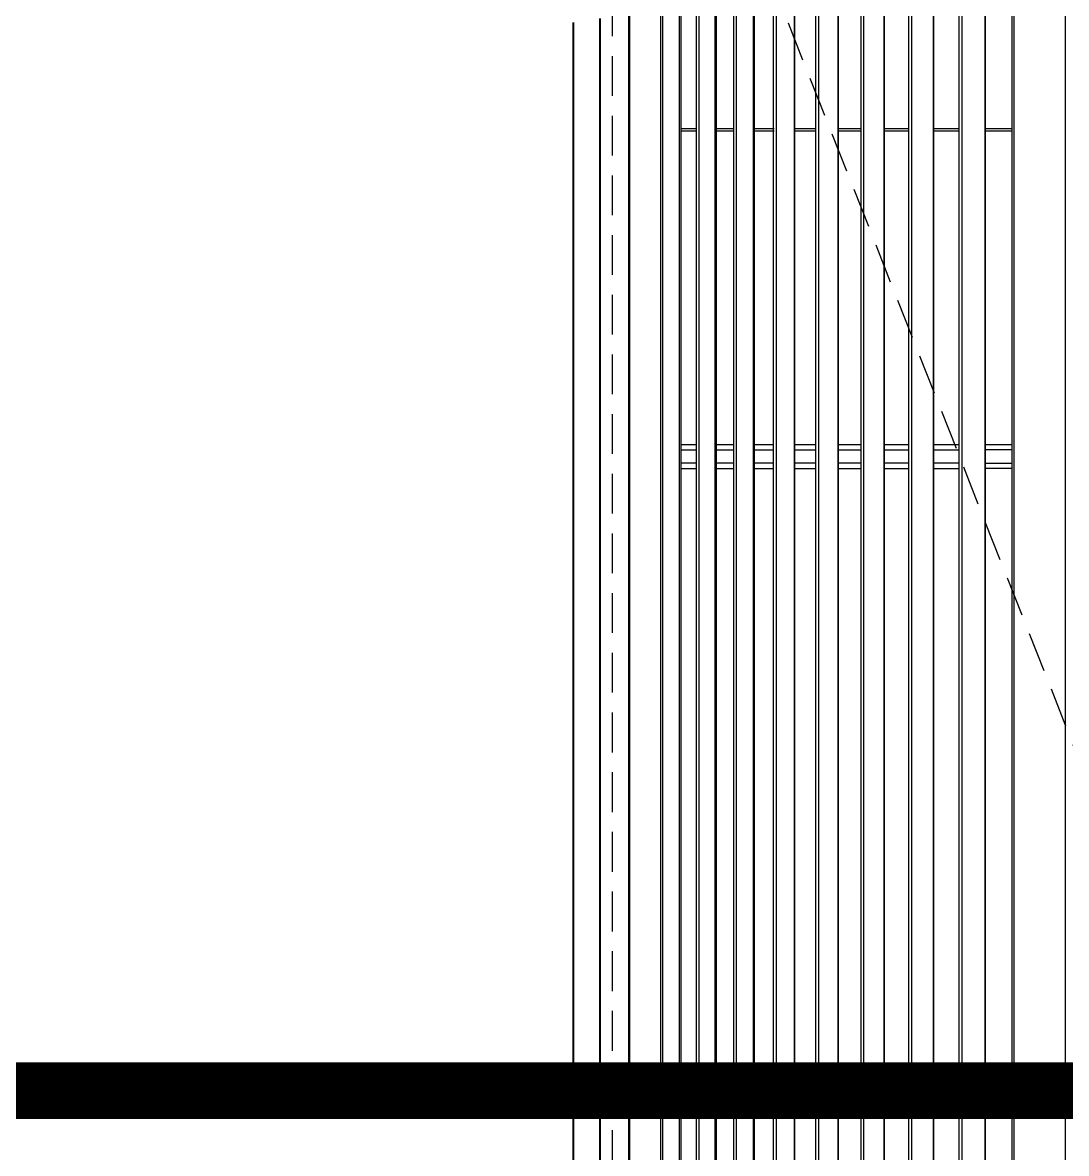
# Model space of a CAD drawing. Header units: millimetres. Extents: x 346859 to 753976, y -86090 to 5333.
# Drawn here: x 435768 to 436136.4, y -24356.1 to -23956.9 of the extents above; entities that cross this region are included whole.
import ezdxf

# ---------------------------------------------------------------- set-up
doc = ezdxf.new("R2010")
doc.units = ezdxf.units.MM
doc.header["$LTSCALE"] = 60
doc.linetypes.add('HID2', pattern=[1, 0.5, -0.5])
doc.linetypes.add('HIDDEN', pattern=[0.375, 0.25, -0.125])
doc.layers.add('06-LIGHT', color=4, linetype='Continuous')
doc.layers.add('3.기호.계단선', color=30, linetype='Continuous')

# ---------------------------------------------------------------- blocks, each defined once
blk = doc.blocks.new('*U26')
at = {"color": 1, "linetype": 'HIDDEN'}
blk.add_line((39.94, 14.99), (1179.94, 464.99), dxfattribs=at)
at = {"color": 8}
for p, q in [((1029.52, 185.7), (190.37, 185.7)), ((1029, 166.3), (190.88, 166.3)), ((190.88, 165.5), (1029, 165.5)), ((247.19, 155.49), (247.19, 165.5)), ((248.19, 165.5), (248.19, 155.49)), ((366.44, 155.49), (366.44, 165.5)), ((368.44, 165.5), (368.44, 155.49)), ((373.44, 155.49), (373.44, 165.5)), ((375.44, 165.5), (375.44, 155.49)), ((1028.59, 155.49), (191.3, 155.49)), ((191.31, 155.23), (1028.58, 155.23)), ((1028.18, 146.67), (191.7, 146.67)), ((191.76, 145.5), (1028.12, 145.5)), ((247.19, 135.99), (247.19, 145.5)), ((248.19, 145.5), (248.19, 135.99)), ((366.44, 135.99), (366.44, 145.5)), ((368.44, 135.99), (368.44, 145.5)), ((373.44, 145.5), (373.44, 135.99)), ((375.44, 135.99), (375.44, 145.5)), ((1027.61, 135.99), (192.27, 135.99)), ((192.28, 135.75), (1027.6, 135.75)), ((1027.11, 127.69), (192.78, 127.69)), ((192.85, 126.5), (1027.03, 126.5)), ((247.19, 117.5), (247.19, 126.5)), ((248.19, 126.5), (248.19, 117.5)), ((366.44, 117.5), (366.44, 126.5)), ((368.44, 117.5), (368.44, 126.5)), ((373.44, 126.5), (373.44, 117.5)), ((375.44, 117.5), (375.44, 126.5)), ((1026.41, 117.5), (193.47, 117.5)), ((193.49, 117.26), (1026.4, 117.26)), ((1025.83, 109.71), (194.05, 109.71)), ((194.15, 108.5), (1025.73, 108.5)), ((247.19, 100.06), (247.19, 108.5)), ((248.19, 108.5), (248.19, 100.06)), ((366.44, 100.06), (366.44, 108.5)), ((368.44, 100.06), (368.44, 108.5)), ((373.44, 108.5), (373.44, 100.06)), ((375.44, 100.06), (375.44, 108.5)), ((1025.04, 100.06), (194.84, 100.06)), ((194.86, 99.81), (1025.02, 99.81)), ((1024.39, 92.71), (195.5, 92.71)), ((195.61, 91.5), (1024.28, 91.5)), ((247.19, 83.65), (247.19, 91.5)), ((248.19, 91.5), (248.19, 83.65)), ((366.44, 83.65), (366.44, 91.5)), ((368.44, 83.65), (368.44, 91.5)), ((373.44, 91.5), (373.44, 83.65)), ((375.44, 83.65), (375.44, 91.5)), ((1023.53, 83.65), (196.36, 83.65)), ((196.38, 83.38), (1023.5, 83.38)), ((1022.82, 76.7), (197.06, 76.7)), ((197.19, 75.5), (1022.7, 75.5)), ((247.19, 68.4), (247.19, 75.87)), ((248.19, 75.87), (248.19, 68.4)), ((366.44, 68.4), (366.44, 75.5)), ((368.44, 68.4), (368.44, 75.5)), ((373.44, 75.5), (373.44, 68.4)), ((375.44, 68.4), (375.44, 75.5)), ((1021.93, 68.4), (197.95, 68.4)), ((198, 67.99), (1021.89, 67.99)), ((1021.16, 61.62), (198.72, 61.62)), ((198.85, 60.5), (1021.03, 60.5)), ((247.19, 54.08), (247.19, 60.5)), ((248.19, 60.5), (248.19, 54.08)), ((366.44, 54.08), (366.44, 60.5)), ((368.44, 54.08), (368.44, 60.5)), ((373.44, 60.5), (373.44, 54.08)), ((375.44, 54.08), (375.44, 60.5)), ((1020.27, 54.08), (199.62, 54.08)), ((199.68, 53.54), (1020.2, 53.54)), ((1019.45, 47.55), (200.43, 47.55)), ((200.57, 46.5), (1019.32, 46.5)), ((247.19, 40.83), (247.19, 46.5)), ((248.19, 46.5), (248.19, 40.83)), ((366.44, 40.83), (366.44, 46.5)), ((368.44, 40.83), (368.44, 46.5)), ((373.44, 46.5), (373.44, 40.83)), ((375.44, 40.83), (375.44, 46.5)), ((1018.58, 40.83), (201.3, 40.83)), ((201.41, 40.04), (1018.47, 40.04)), ((1017.64, 33.88), (202.24, 33.88)), ((202.37, 33), (1017.52, 33)), ((1015.86, 21.42), (204.03, 21.42)), ((204.09, 21), (1015.79, 21)), ((1014.17, 10.38), (205.71, 10.38)), ((205.77, 10), (1014.11, 10)), ((1012.57, 0.4), (207.32, 0.4)), ((207.32, 0), (1012.57, 0))]:
    blk.add_line(p, q, dxfattribs=at)
at = {"color": 1, "linetype": 'HIDDEN'}
blk.add_lwpolyline([(1179.94, 464.99), (1179.94, 14.99), (39.94, 14.99), (39.94, 464.99)], close=True, dxfattribs=at)

msp = doc.modelspace()

# ---------------------------------------------------------------- linework, layer by layer
at = {"layer": '3.기호.계단선', "color": 140, "linetype": 'HID2'}
msp.add_lwpolyline([(432988.76, -23945.44, 20, 20, 0), (435190.23, -23945.44, 20, 20, 0), (435190.23, -24333.94, 20, 20, 0), (439265.71, -24333.94, 20, 20, 0), (439265.71, -18567.39, 20, 20, 0), (441103.21, -18567.39, 20, 20, 0), (441103.21, -16536.63, 20, 20, 0)], format="xyseb", dxfattribs=at)

# ---------------------------------------------------------------- block references
at = {"layer": '06-LIGHT', "xscale": 0.9365577351836558, "yscale": 0.9365577351836558, "zscale": 0.9365577351836558, "rotation": 270}
msp.add_blockref('*U26', (435962.2, -23762.69), dxfattribs=at)

doc.saveas('drawing.dxf')
